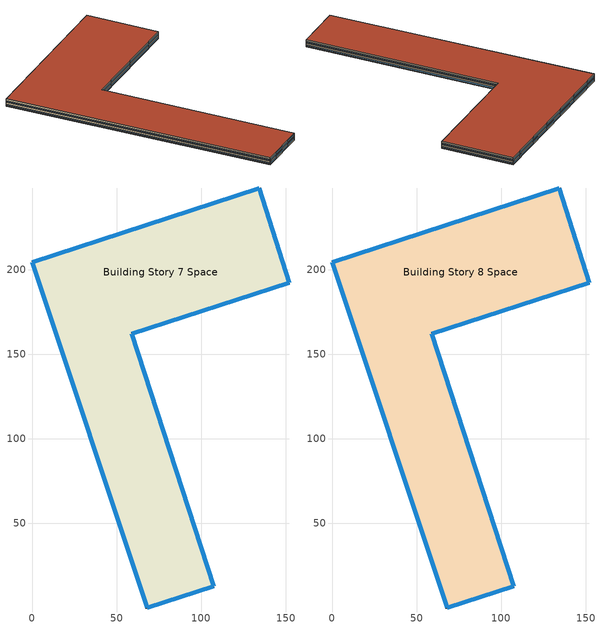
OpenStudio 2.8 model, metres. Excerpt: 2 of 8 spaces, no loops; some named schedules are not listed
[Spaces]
Building Story 7 Space
 floor adiabatic (LargeHotel Interior Floor): 67.97,0 0,204.25 134.29,248.23 152.15,192.3 58.91,162.21 107.41,12.92 z18
 wall outside: 0,204.25 67.97,0 107.41,12.92 58.91,162.21 152.15,192.3 134.29,248.23 0,204.25 z18:21
 window: 134.26,248.22 0.02,204.26 / 68,0.01 107.38,12.91 / 152.14,192.33 134.29,248.21 / 0.01,204.22 67.96,0.02 / 107.4,12.94 58.92,162.18 / 58.93,162.22 152.12,192.3 z18.76:19.66
 ceiling adiabatic (Typical IEAD Roof R-15.87): 107.41,12.92 58.91,162.21 152.15,192.3 134.29,248.23 0,204.25 67.97,0 z21
Building Story 8 Space
 floor adiabatic (LargeHotel Interior Floor): 67.97,0 0,204.25 134.29,248.23 152.15,192.3 58.91,162.21 107.41,12.92 z21
 wall outside: 0,204.25 67.97,0 107.41,12.92 58.91,162.21 152.15,192.3 134.29,248.23 0,204.25 z21:24
 window: 0.01,204.22 67.96,0.02 / 134.26,248.22 0.02,204.26 / 152.14,192.33 134.29,248.21 / 58.93,162.22 152.12,192.3 / 107.4,12.94 58.92,162.18 / 68,0.01 107.38,12.91 z21.76:22.66
 roof outside: 107.41,12.92 58.91,162.21 152.15,192.3 134.29,248.23 0,204.25 67.97,0 z24
shading: 107.41,12.92 58.91,162.21 152.15,192.3 134.29,248.23 0,204.25 67.97,0 z18
[Site]
Buffalo Niagara Intl Ap_NY_USA: Latitude {deg}=42.8177; Longitude {deg}=-78.8525; Time Zone {hr}=-5; Elevation {m}=215; Terrain=City
[Site:WaterMainsTemperature]
Calculation Method=Correlation; Annual Average Outdoor Air Temperature {C}=8.96667; Maximum Difference In Monthly Average Outdoor Air Temperatures {deltaC}=26.2
[SizingPeriod:DesignDay] Barometric Pressure {Pa}=98769; Sky Clearness=0; Rain Indicator=0; Snow Indicator=0; Day of Month=21; Daylight Saving Time Indicator=0; Humidity Indicating Type=Wetbulb; Dry-Bulb Temperature Range Modifier Type=DefaultMultipliers
Name | Maximum Dry-Bulb Temperature {C} | Daily Dry-Bulb Temperature Range {deltaC} | Humidity Indicating Conditions at Maximum Dry-Bulb | Wind Speed {m/s} | Wind Direction {deg} | Month | Day Type | Solar Model Indicator | ASHRAE Taub | ASHRAE Taud
Buffalo Niagara Intl Ap Ann Clg .4% Condns WB=>MDB | 27.8 | 9.3 | 23.8 | 5.7 | 240 | 7 | SummerDesignDay | ASHRAETau | 0.462 | 2.001
Buffalo Niagara Intl Ap Ann Clg .4% Condns DB=>MWB | 30.3 | 9.3 | 21.8 | 5.7 | 240 | 7 | SummerDesignDay | ASHRAETau | 0.462 | 2.001
Buffalo Niagara Intl Ap Ann Htg 99.6% Condns DB | -16.3 | 0 | -16.3 | 5.1 | 270 | 1 | WinterDesignDay | ASHRAEClearSky
[ClimateZones]
Climate Zone Institution Name 1=ASHRAE; Climate Zone Document Name 1=ANSI/ASHRAE Standard 169; Climate Zone Document Year 1=2006; Climate Zone Value 1=6A
[Site:GroundTemperature:BuildingSurface]
19.74, 19.69, 19.85, 20.06, 20.27, 20.46, 20.61, 20.65, 20.6, 20.38, 20.19, 19.9
[Building]
Mixed use 2: Nominal Floor to Floor Height {m}=3; Default Construction Set=Res 90.1-2004 - LrgHotel - ASHRAE 169-2013-6A; Standards Number of Stories=8; Standards Number of Above Ground Stories=8; Standards Building Type=LargeHotel
[DefaultConstructionSet]
Res 90.1-2004 - LrgHotel - ASHRAE 169-2013-6A: Default Exterior Surface Constructions=Default Surface Constructions 1; Default Interior Surface Constructions=Default Surface Constructions 2; Default Ground Contact Surface Constructions=Default Surface Constructions 3; Default Exterior SubSurface Constructions=Default Sub Surface Constructions 1; Default Interior SubSurface Constructions=Default Sub Surface Constructions 2; Interior Partition Construction=Typical Interior Partition
[DefaultSurfaceConstructions]
Name | Floor Construction | Wall Construction | Roof Ceiling Construction
Default Surface Constructions 1 | Typical Insulated Exterior Mass Floor R-11.49 | Typical Insulated Exterior Mass Wall R-9.62 | Typical IEAD Roof R-15.87
Default Surface Constructions 2 | LargeHotel Interior Floor | LargeHotel Interior Wall | LargeHotel Interior Ceiling
Default Surface Constructions 3 | Typical Insulated Carpeted 6in Slab Floor | Typical Insulated Basement Mass Wall
[Construction]
Typical Insulated Exterior Mass Floor R-11.49: Typical Insulation R-8.93, 4 in. Normalweight Concrete Floor, Typical Carpet Pad
Typical Insulated Exterior Mass Wall R-9.62: 1IN Stucco, 8IN CONCRETE HW RefBldg, Typical Insulation R-7.23, 1/2IN Gypsum
Typical IEAD Roof R-15.87: Roof Membrane, Typical Insulation R-14.76, Metal Roof Surface
LargeHotel Interior Floor: Nonres_Floor_Insulation, 100mm Normalweight concrete floor, CP02 CARPET PAD
LargeHotel Interior Wall: G01 13mm gypsum board, G01 13mm gypsum board
LargeHotel Interior Ceiling: CP02 CARPET PAD, 100mm Normalweight concrete floor, Nonres_Floor_Insulation
Typical Insulated Carpeted 6in Slab Floor: 6 in. Normalweight Concrete Floor, Typical Carpet Pad
Typical Insulated Basement Mass Wall: 8 in. Concrete Block Basement Wall
U 0.57 SHGC 0.49 Dbl Blue 6mm/6mm Air: BLUE 6MM, AIR 6MM, CLEAR 6MM
Typical Insulated Metal Door R-1.43: F08 Metal surface, Typical Insulation R-0.58
Typical Overhead Door R-2.0: Typical Insulation R-1.15
U 1.17 SHGC 0.49 Simple Glazing Skylight U-1.17 SHGC 0.0: U 1.17 SHGC 0.49 Simple Glazing U-1.17 SHGC 0.0
Typical Interior Window: Clear 3mm
Typical Interior Door; Typical Interior Partition: G05 25mm wood
[Material:NoMass] Roughness=Smooth; Thermal Absorptance=0.9; Solar Absorptance=0.7
Name | Thermal Resistance {m2-K/W} | Visible Absorptance
Typical Insulation R-8.93 | 1.57183 | 0.7
Typical Carpet Pad; CP02 CARPET PAD | 0.21648 | 0.8
Typical Insulation R-7.23 | 1.27273 | 0.7
Typical Insulation R-14.76 | 2.59864 | 0.7
Nonres_Floor_Insulation | 2.88292 | 0.7
Typical Insulation R-0.58 | 0.101875 | 0.7
Typical Insulation R-1.15 | 0.202527 | 0.7
[Material]
Name | Roughness | Thickness {m} | Conductivity {W/m-K} | Density {kg/m3} | Specific Heat {J/kg-K} | Thermal Absorptance | Solar Absorptance | Visible Absorptance
4 in. Normalweight Concrete Floor | MediumRough | 0.1016 | 2.31 | 2322 | 832 | 0.9 | 0.7 | 0.7
1IN Stucco | Smooth | 0.0253 | 0.6918 | 1858 | 837 | 0.9 | 0.7 | 0.92
8IN CONCRETE HW RefBldg | Rough | 0.2032 | 1.311 | 2240 | 836.8 | 0.9 | 0.7 | 0.7
1/2IN Gypsum | Smooth | 0.0127 | 0.16 | 784.9 | 830 | 0.9 | 0.4 | 0.4
Roof Membrane | VeryRough | 0.0095 | 0.16 | 1121.29 | 1460 | 0.9 | 0.7 | 0.7
Metal Roof Surface; F08 Metal surface | Smooth | 0.0008 | 45.28 | 7824 | 500 | 0.9 | 0.7 | 0.7
100mm Normalweight concrete floor | MediumRough | 0.1016 | 2.31045 | 2322 | 832.557 |  | 0 | 0
G01 13mm gypsum board | Smooth | 0.0127 | 0.160031 | 800.001 | 1090.73 | 0.9 | 0.7 | 0.5
6 in. Normalweight Concrete Floor | MediumRough | 0.1524 | 2.31 | 2322 | 832 | 0.9 | 0.7 | 0.7
8 in. Concrete Block Basement Wall | MediumRough | 0.2032 | 1.326 | 1842 | 912 | 0.9 | 0.7 | 0.7
G05 25mm wood | MediumSmooth | 0.0254 | 0.15 | 608 | 1630 | 0.9 | 0.5 | 0.5
[DefaultSubSurfaceConstructions]
Name | Fixed Window Construction | Operable Window Construction | Door Construction | Glass Door Construction | Overhead Door Construction | Skylight Construction | Tubular Daylight Dome Construction | Tubular Daylight Diffuser Construction
Default Sub Surface Constructions 1 | U 0.57 SHGC 0.49 Dbl Blue 6mm/6mm Air | U 0.57 SHGC 0.49 Dbl Blue 6mm/6mm Air | Typical Insulated Metal Door R-1.43 | U 0.57 SHGC 0.49 Dbl Blue 6mm/6mm Air | Typical Overhead Door R-2.0 | U 1.17 SHGC 0.49 Simple Glazing Skylight U-1.17 SHGC 0.0 | Typical Interior Window | Typical Interior Window
Default Sub Surface Constructions 2 | Typical Interior Window | Typical Interior Window | Typical Interior Door
[WindowMaterial:Glazing] Optical Data Type=SpectralAverage; Infrared Transmittance at Normal Incidence=0; Front Side Infrared Hemispherical Emissivity=0.84; Back Side Infrared Hemispherical Emissivity=0.84; Conductivity {W/m-K}=0.9; Dirt Correction Factor for Solar and Visible Transmittance=1; Solar Diffusing=No
Name | Thickness {m} | Solar Transmittance at Normal Incidence | Front Side Solar Reflectance at Normal Incidence | Back Side Solar Reflectance at Normal Incidence | Visible Transmittance at Normal Incidence | Front Side Visible Reflectance at Normal Incidence | Back Side Visible Reflectance at Normal Incidence
BLUE 6MM | 0.006 | 0.48 | 0.05 | 0.05 | 0.57 | 0.06 | 0.06
CLEAR 6MM | 0.006 | 0.775 | 0.071 | 0.071 | 0.881 | 0.08 | 0.08
Clear 3mm | 0.003 | 0.837 | 0.075 | 0.075 | 0.898 | 0.081 | 0.081
[WindowMaterial:Gas]
AIR 6MM: Gas Type=Air; Thickness {m}=0.0063
[WindowMaterial:SimpleGlazingSystem]
U 1.17 SHGC 0.49 Simple Glazing U-1.17 SHGC 0.0: U-Factor {W/m2-K}=6.64357; Solar Heat Gain Coefficient=0.49; Visible Transmittance=0.38
[People:Definition] Number of People Calculation Method=People/Area; Fraction Radiant=0.3
Name | People per Space Floor Area {person/m2}
LargeHotel Retail People Definition | 0.161459
LargeHotel Laundry People Definition | 0.0430556
LargeHotel Storage People Definition | 0.0215278
LargeHotel Lobby People Definition | 0.322917
LargeHotel Corridor People Definition | 0.0107639
FullServiceRestaurant Kitchen People Definition; LargeHotel Kitchen People Definition | 0.0538196
LargeHotel Banquet People Definition; LargeHotel Cafe People Definition | 0.721182
StripMall Strip mall - type 3 People Definition; StripMall Strip mall - type 2 People Definition | 0.0861113
[Lights:Definition] Design Level Calculation Method=Watts/Area; Fraction Radiant=0.7; Fraction Visible=0.2
Name | Watts per Space Floor Area {W/m2} | Return Air Fraction
LargeHotel Retail Lights Definition; LargeHotel Mechanical Lights Definition; StripMall Strip mall - type 3 Lights Definition; StripMall Strip mall - type 2 Lights Definition | 16.1459
LargeHotel Laundry Lights Definition | 6.45835
LargeHotel Storage Lights Definition | 8.61113
LargeHotel Lobby Lights Definition | 11.8403
LargeHotel Corridor Lights Definition | 5.38196
FullServiceRestaurant Kitchen Lights Definition; LargeHotel Kitchen Lights Definition | 12.9167
LargeHotel Banquet Lights Definition; LargeHotel Cafe Lights Definition | 13.9931
StripMall Strip mall - type 2 Additional Lights Definition | 4.03647 | 0
[ElectricEquipment:Definition] Design Level Calculation Method=Watts/Area
Name | Watts per Space Floor Area {W/m2} | Fraction Radiant | Fraction Latent | Fraction Lost
LargeHotel Retail Elec Equip Definition | 10.7639 | 0.5
LargeHotel Laundry Elec Equip Definition | 61.6772 | 0.5
LargeHotel Storage Elec Equip Definition | 2.69098 | 0.5
LargeHotel Lobby Elec Equip Definition | 8.07293 | 0.5
FullServiceRestaurant Kitchen Elec Equip Definition | 403.97 | 0.3 | 0.25 | 0.2
LargeHotel Banquet Elec Equip Definition | 67.8234 | 0.5
LargeHotel Kitchen Elec Equip Definition | 508.057 | 0.5 | 0.2 | 0.1
LargeHotel Cafe Elec Equip Definition; LargeHotel Mechanical Elec Equip Definition | 5.38196 | 0.5
StripMall Strip mall - type 3 Elec Equip Definition; StripMall Strip mall - type 2 Elec Equip Definition | 4.30556 | 0.5
Elevator Fan 1 - pre-normalized value was 75 W. | 0.00503345 | 0.5
Elevator Lights 1 - pre-normalized value was 89 W. | 0.0059922 | 0.5
Elevator Lift Motor 1 - pre-normalized value was 20370 W. | 1.37211 | 0 |  | 1
[DesignSpecification:OutdoorAir] Outdoor Air Method=Sum
Name | Outdoor Air Flow per Person {m3/s-person} | Outdoor Air Flow per Floor Area {m3/s-m2}
Blended OA | 0.00786398 | 0.000446725
Blended OA 2 |  | 0.00109294
[DefaultScheduleSet]
Story Mid2 Blended Space Type Schedule Set; Story Ground Blended Space Type Schedule Set
[GasEquipment:Definition] Design Level Calculation Method=Watts/Area
Name | Watts per Space Floor Area {W/m2} | Fraction Radiant | Fraction Latent | Fraction Lost
LargeHotel Laundry Gas Equip Definition | 536.28 | 0.5
FullServiceRestaurant Kitchen Gas Equip Definition | 649.246 | 0.2 | 0.1 | 0.7
LargeHotel Kitchen Gas Equip Definition | 2419.57 | 0.2 | 0.1 | 0.7
[SpaceInfiltration:DesignFlowRate] Schedule=Always On Discrete; Design Flow Rate Calculation Method=Flow/ExteriorArea; Constant Term Coefficient=0; Temperature Term Coefficient=0; Velocity Term Coefficient=0.224; Velocity Squared Term Coefficient=0
Name | Space or SpaceType | Flow per Exterior Surface Area {m3/s-m2}
FullServiceRestaurant Kitchen A  - Story Mid2 Infiltration; FullServiceRestaurant Kitchen C  - Story Mid2 Infiltration | Story Mid2 Blended Space Type | 0.000142677
FullServiceRestaurant Kitchen A end_b - Story Mid2 Infiltration; FullServiceRestaurant Kitchen C end_b - Story Mid2 Infiltration; LargeHotel Corridor A end_a - Story Mid2 Infiltration; LargeHotel Corridor C end_a - Story Mid2 Infiltration | Story Mid2 Blended Space Type | 1.53882e-05
FullServiceRestaurant Kitchen B end_b - Story Mid2 Infiltration; LargeHotel Corridor B end_a - Story Mid2 Infiltration | Story Mid2 Blended Space Type | 8.7135e-05
LargeHotel Banquet A  - Story Ground Infiltration; LargeHotel Banquet C  - Story Ground Infiltration | Story Ground Blended Space Type | 7.36688e-05
LargeHotel Banquet A end_b - Story Ground Infiltration; LargeHotel Banquet C end_b - Story Ground Infiltration; LargeHotel Lobby A end_a - Story Ground Infiltration; LargeHotel Lobby C end_a - Story Ground Infiltration | Story Ground Blended Space Type | 1.53882e-05
LargeHotel Banquet B end_b - Story Ground Infiltration; LargeHotel Lobby B end_a - Story Ground Infiltration | Story Ground Blended Space Type | 8.7135e-05
LargeHotel Cafe A  - Story Ground Infiltration; LargeHotel Cafe C  - Story Ground Infiltration | Story Ground Blended Space Type | 2.30876e-05
LargeHotel Corridor A  - Story Mid2 Infiltration; LargeHotel Corridor C  - Story Mid2 Infiltration | Story Mid2 Blended Space Type | 0.000233752
LargeHotel Kitchen A  - Story Ground Infiltration; LargeHotel Kitchen C  - Story Ground Infiltration | Story Ground Blended Space Type | 1.26565e-05
LargeHotel Laundry A  - Story Ground Infiltration; LargeHotel Laundry C  - Story Ground Infiltration | Story Ground Blended Space Type | 9.59665e-06
LargeHotel Lobby A  - Story Ground Infiltration; LargeHotel Lobby C  - Story Ground Infiltration | Story Ground Blended Space Type | 0.000152667
LargeHotel Mechanical A  - Story Ground Infiltration; LargeHotel Mechanical C  - Story Ground Infiltration | Story Ground Blended Space Type | 2.01669e-05
LargeHotel Retail A  - Story Ground Infiltration; LargeHotel Retail C  - Story Ground Infiltration | Story Ground Blended Space Type | 1.78025e-05
LargeHotel Storage A  - Story Ground Infiltration; LargeHotel Storage C  - Story Ground Infiltration | Story Ground Blended Space Type | 1.16829e-05
StripMall Strip mall - type 2 A  - Story Ground Infiltration; StripMall Strip mall - type 2 C  - Story Ground Infiltration | Story Ground Blended Space Type | 7.33756e-05
StripMall Strip mall - type 3 A  - Story Mid2 Infiltration; StripMall Strip mall - type 3 C  - Story Mid2 Infiltration | Story Mid2 Blended Space Type | 1.82757e-05
[ElectricEquipment]
Name | Electric Equipment Definition | Space or SpaceType | Schedule | Multiplier
51 Elevator Lift Motors | Elevator Lift Motor 1 - pre-normalized value was 20370 W. | Story Ground Blended Space Type | Elevator Schedule 1 | 51
51 Elevator Fans | Elevator Fan 1 - pre-normalized value was 75 W. | Story Ground Blended Space Type | Elevator Schedule 3 | 51
51 Elevator Lights | Elevator Lights 1 - pre-normalized value was 89 W. | Story Ground Blended Space Type | Elevator Schedule 2 | 51
LargeHotel Lobby Elec Equip 1 | LargeHotel Lobby Elec Equip Definition | Story Ground Blended Space Type | HotelLarge BLDG_EQUIP_SCH | 0.391037
LargeHotel Laundry Elec Equip 1 | LargeHotel Laundry Elec Equip Definition | Story Ground Blended Space Type | HotelLarge BLDG_EQUIP_SCH | 0.0234012
LargeHotel Storage Elec Equip 1 | LargeHotel Storage Elec Equip Definition | Story Ground Blended Space Type | HotelLarge BASEMENT_EQUIP_SCH | 0.0284884
StripMall Strip mall - type 2 Elec Equip 1 | StripMall Strip mall - type 2 Elec Equip Definition | Story Ground Blended Space Type | RetailStripmall Type2_EQUIP_SCH | 0.178924
LargeHotel Kitchen Elec Equip 1 | LargeHotel Kitchen Elec Equip Definition | Story Ground Blended Space Type | HotelLarge Kitchen_Elec_Equip_SCH | 0.0308624
LargeHotel Cafe Elec Equip 1 | LargeHotel Cafe Elec Equip Definition | Story Ground Blended Space Type | HotelLarge BLDG_EQUIP_SCH | 0.0562984
LargeHotel Banquet Elec Equip 1 | LargeHotel Banquet Elec Equip Definition | Story Ground Blended Space Type | HotelLarge Kitchen_Elec_Equip_SCH | 0.198401
LargeHotel Retail Elec Equip 1 | LargeHotel Retail Elec Equip Definition | Story Ground Blended Space Type | HotelLarge BLDG_EQUIP_SCH | 0.0434109
LargeHotel Mechanical Elec Equip 1 | LargeHotel Mechanical Elec Equip Definition | Story Ground Blended Space Type | HotelLarge BASEMENT_EQUIP_SCH | 0.0491764
FullServiceRestaurant Kitchen Elec Equip 2 | FullServiceRestaurant Kitchen Elec Equip Definition | Story Mid2 Blended Space Type | RestaurantSitDown BLDG_EQUIP_SCH | 0.366676
StripMall Strip mall - type 3 Elec Equip 1 | StripMall Strip mall - type 3 Elec Equip Definition | Story Mid2 Blended Space Type | RetailStripmall Type3_EQUIP_SCH | 0.0445647
[Exterior:Lights:Definition]
Name | Design Level {W}
Parking Areas and Drives Def (W/ft^2) | 0.15
Building Facades Def (W/ft^2) | 0.2
Main Entries Def (W/ft) | 30
Other Doors Def (W/ft) | 20
Entry Canopies Def (W/ft^2) | 1.25
[Exterior:Lights] Control Option=AstronomicalClock
Name | Exterior Lights Definition | Schedule | Multiplier
Parking Areas and Drives | Parking Areas and Drives Def (W/ft^2) | Always On Discrete | 2.5287e+06
Building Facades | Building Facades Def (W/ft^2) | Schedule Ruleset 1 | 19987.4
Main Entries | Main Entries Def (W/ft) | Always On Discrete | 19.17576
Other Doors | Other Doors Def (W/ft) | Always On Discrete | 232.954
Entry Canopies | Entry Canopies Def (W/ft^2) | Always On Discrete | 1620
[Fan:ZoneExhaust] Fan Total Efficiency=0.1595; Pressure Rise {Pa}=124.544; System Availability Manager Coupling Mode=Decoupled
Name | Availability Schedule | Maximum Flow Rate {m3/s} | Flow Fraction Schedule
Zone FullServiceRestaurant Kitchen A  - Story Mid Exhaust Fan; Zone FullServiceRestaurant Kitchen C  - Story Mid Exhaust Fan | RestaurantSitDown Kitchen_Exhaust_SCH | 0.708873 | RestaurantSitDown Kitchen_Exhaust_SCH
Zone FullServiceRestaurant Kitchen A  - Story Mid2 Exhaust Fan; Zone FullServiceRestaurant Kitchen C  - Story Mid2 Exhaust Fan | RestaurantSitDown Kitchen_Exhaust_SCH | 1.37838 | RestaurantSitDown Kitchen_Exhaust_SCH
Zone FullServiceRestaurant Kitchen A end_b - Story Mid2 Exhaust Fan; Zone FullServiceRestaurant Kitchen C end_b - Story Mid2 Exhaust Fan | RestaurantSitDown Kitchen_Exhaust_SCH | 0.0743317 | RestaurantSitDown Kitchen_Exhaust_SCH
Zone FullServiceRestaurant Kitchen B  - Story Mid Exhaust Fan | RestaurantSitDown Kitchen_Exhaust_SCH | 8.02792 | RestaurantSitDown Kitchen_Exhaust_SCH
Zone FullServiceRestaurant Kitchen B  - Story Mid2 Exhaust Fan | RestaurantSitDown Kitchen_Exhaust_SCH | 15.6101 | RestaurantSitDown Kitchen_Exhaust_SCH
Zone FullServiceRestaurant Kitchen B end_b - Story Mid2 Exhaust Fan | RestaurantSitDown Kitchen_Exhaust_SCH | 0.8418 | RestaurantSitDown Kitchen_Exhaust_SCH
Zone LargeHotel Kitchen A  - Story Ground Exhaust Fan; Zone LargeHotel Kitchen C  - Story Ground Exhaust Fan | HotelLarge Kitchen_Exhaust_SCH | 0.122272 | HotelLarge Kitchen_Exhaust_SCH
Zone LargeHotel Kitchen B  - Story Ground Exhaust Fan | HotelLarge Kitchen_Exhaust_SCH | 1.38472 | HotelLarge Kitchen_Exhaust_SCH
[EnergyManagementSystem:Sensor] Output Variable or Output Meter Index Key=Environment; Output Variable or Output Meter=Site Mains Water Temperature
Mains_Water_Temp_Sen; Mains_Water_Temp_Sen_1
[EnergyManagementSystem:Actuator] Actuated Component Type=Schedule:Constant; Actuated Component Control Type=Schedule Value
Name | Actuated Component
Mains_Water_Temp_Act | Mains Water Temperature
Mains_Water_Temp_Act_1 | Mains Water Temperature 1
[EnergyManagementSystem:Program]
Mains_Water_Prg: SET Mains_Water_Temp_Act = Mains_Water_Temp_Sen
[ThermostatSetpoint:DualSetpoint] Heating Setpoint Temperature Schedule=HotelLarge HTGSETP_SCH; Cooling Setpoint Temperature Schedule=HotelLarge CLGSETP_SCH
Story Mid2 Blended Space Type Thermostat; Story Ground Blended Space Type Thermostat
[People] Work Efficiency Schedule=Work Efficiency Schedule; Clothing Insulation Schedule=Clothing Schedule; Air Velocity Schedule=Air Velocity Schedule
Name | People Definition | Space or SpaceType | Number of People Schedule | Activity Level Schedule | Multiplier
LargeHotel Lobby People 1 | LargeHotel Lobby People Definition | Story Ground Blended Space Type | HotelLarge BLDG_OCC_SCH | HotelLarge ACTIVITY_SCH | 0.391037
LargeHotel Laundry People 1 | LargeHotel Laundry People Definition | Story Ground Blended Space Type | HotelLarge LaundryRoom_Occ_Sch | HotelLarge ACTIVITY_SCH | 0.0234012
LargeHotel Storage People 1 | LargeHotel Storage People Definition | Story Ground Blended Space Type | HotelLarge BLDG_OCC_SCH | HotelLarge ACTIVITY_SCH | 0.0284884
StripMall Strip mall - type 2 People 1 | StripMall Strip mall - type 2 People Definition | Story Ground Blended Space Type | RetailStripmall Type2_OCC_SCH | HotelSmall Activity_Sch | 0.178924
LargeHotel Kitchen People 1 | LargeHotel Kitchen People Definition | Story Ground Blended Space Type | HotelLarge BLDG_OCC_SCH | HotelLarge ACTIVITY_SCH | 0.0308624
LargeHotel Cafe People 1 | LargeHotel Cafe People Definition | Story Ground Blended Space Type | HotelLarge BLDG_OCC_SCH | HotelLarge ACTIVITY_SCH | 0.0562984
LargeHotel Banquet People 1 | LargeHotel Banquet People Definition | Story Ground Blended Space Type | HotelLarge MeetingRoom_Occ_Sch | HotelLarge ACTIVITY_SCH | 0.198401
LargeHotel Retail People 1 | LargeHotel Retail People Definition | Story Ground Blended Space Type | HotelLarge BLDG_OCC_SCH | HotelLarge ACTIVITY_SCH | 0.0434109
LargeHotel Corridor People 1 | LargeHotel Corridor People Definition | Story Mid2 Blended Space Type | HotelLarge BLDG_OCC_SCH | HotelLarge ACTIVITY_SCH | 0.58876
FullServiceRestaurant Kitchen People 2 | FullServiceRestaurant Kitchen People Definition | Story Mid2 Blended Space Type | RestaurantSitDown BLDG_OCC_SCH | RestaurantSitDown ACTIVITY_SCH | 0.366676
StripMall Strip mall - type 3 People 1 | StripMall Strip mall - type 3 People Definition | Story Mid2 Blended Space Type | RetailStripmall Type3_OCC_SCH | HotelSmall Activity_Sch | 0.0445647
[Lights] Fraction Replaceable=1
Name | Lights Definition | Space or SpaceType | Schedule | Multiplier
LargeHotel Lobby Lights 1 | LargeHotel Lobby Lights Definition | Story Ground Blended Space Type | HotelLarge BLDG_LIGHT_SCH | 0.391037
LargeHotel Laundry Lights 1 | LargeHotel Laundry Lights Definition | Story Ground Blended Space Type | HotelLarge BLDG_LIGHT_SCH | 0.0234012
LargeHotel Storage Lights 1 | LargeHotel Storage Lights Definition | Story Ground Blended Space Type | HotelLarge BLDG_LIGHT_STORAGE_SCH | 0.0284884
StripMall Strip mall - type 2 Lights 1 | StripMall Strip mall - type 2 Lights Definition | Story Ground Blended Space Type | RetailStripmall Type2_LIGHT_SCH | 0.178924
StripMall Strip mall - type 2 Additional Lights 1 | StripMall Strip mall - type 2 Additional Lights Definition | Story Ground Blended Space Type | RetailStripmall Type2_LIGHT_SCH | 0.178924
LargeHotel Kitchen Lights 1 | LargeHotel Kitchen Lights Definition | Story Ground Blended Space Type | HotelLarge BLDG_LIGHT_SCH | 0.0308624
LargeHotel Cafe Lights 1 | LargeHotel Cafe Lights Definition | Story Ground Blended Space Type | HotelLarge BLDG_LIGHT_SCH | 0.0562984
LargeHotel Banquet Lights 1 | LargeHotel Banquet Lights Definition | Story Ground Blended Space Type | HotelLarge BLDG_LIGHT_SCH | 0.198401
LargeHotel Retail Lights 1 | LargeHotel Retail Lights Definition | Story Ground Blended Space Type | HotelLarge BLDG_LIGHT_SCH | 0.0434109
LargeHotel Mechanical Lights 1 | LargeHotel Mechanical Lights Definition | Story Ground Blended Space Type | HotelLarge BLDG_LIGHT_SCH | 0.0491764
LargeHotel Corridor Lights 1 | LargeHotel Corridor Lights Definition | Story Mid2 Blended Space Type | HotelLarge BLDG_LIGHT_CORRIDOR_SCH | 0.58876
FullServiceRestaurant Kitchen Lights 2 | FullServiceRestaurant Kitchen Lights Definition | Story Mid2 Blended Space Type | RestaurantSitDown BLDG_LIGHT_KITCHEN_SCH_2004_2007 | 0.366676
StripMall Strip mall - type 3 Lights 1 | StripMall Strip mall - type 3 Lights Definition | Story Mid2 Blended Space Type | RetailStripmall Type3_LIGHT_SCH | 0.0445647
[GasEquipment]
Name | Gas Equipment Definition | Space or SpaceType | Schedule | Multiplier
LargeHotel Laundry Gas Equip 1 | LargeHotel Laundry Gas Equip Definition | Story Ground Blended Space Type | HotelLarge BLDG_EQUIP_SCH | 0.0234012
LargeHotel Kitchen Gas Equip 1 | LargeHotel Kitchen Gas Equip Definition | Story Ground Blended Space Type | HotelLarge Kitchen_Gas_Equip_SCH | 0.0308624
FullServiceRestaurant Kitchen Gas Equip 2 | FullServiceRestaurant Kitchen Gas Equip Definition | Story Mid2 Blended Space Type | RestaurantSitDown Rest_GAS_EQUIP_SCH | 0.366676
[SpaceType] Standards Building Type=LargeHotel
Name | Default Schedule Set | Design Specification Outdoor Air Object | Standards Space Type
Story Ground Blended Space Type | Story Ground Blended Space Type Schedule Set | Blended OA | Lobby
Story Mid2 Blended Space Type | Story Mid2 Blended Space Type Schedule Set | Blended OA 2 | Corridor
[Space]
Name | Space Type | Building Story | Thermal Zone
Building Story 7 Space | Story Mid2 Blended Space Type | Building Story 7 | Building Story 7 ThermalZone
Building Story 8 Space | Story Ground Blended Space Type | Building Story 8 | Building Story 8 ThermalZone
[BuildingStory]
Building Story 7; Building Story 8
[ThermalZone] Use Ideal Air Loads=No
Name | Thermostat
Building Story 7 ThermalZone | Story Mid2 Blended Space Type Thermostat
Building Story 8 ThermalZone | Story Ground Blended Space Type Thermostat
